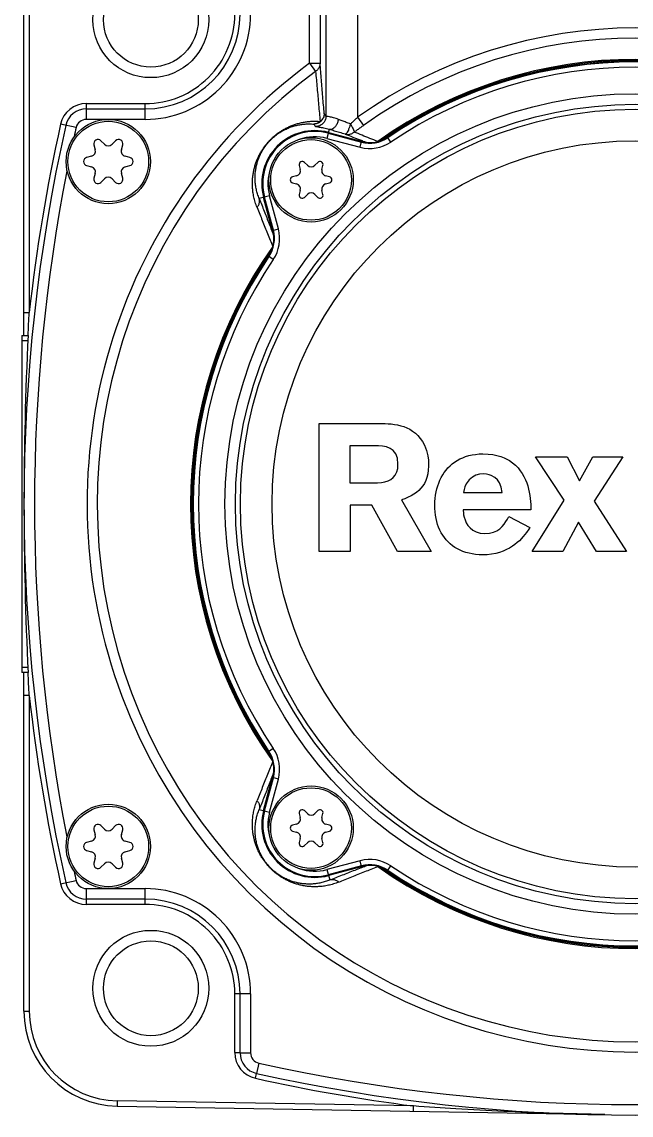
# Model space of a CAD drawing. Header units: millimetres. Extents: x -3388 to 4307, y 243 to 4457.
# Drawn here: x -3327.6 to -3269.8, y 1389.6 to 1493.3 of the extents above; entities that cross this region are included whole.
import ezdxf

# ---------------------------------------------------------------- set-up
doc = ezdxf.new("R2010")
doc.units = ezdxf.units.MM

msp = doc.modelspace()

# ---------------------------------------------------------------- linework, layer by layer
at = {"color": 9, "linetype": 'Continuous'}
for p, q in [((-3295.74839, 1505.58869), (-3295.74839, 1484.29165)), ((-3298.74737, 1484.40998), (-3298.74737, 1505.18869)), ((-3300.31276, 1489.41998), (-3300.31276, 1501.64971)), ((-3299.31311, 1501.64971), (-3299.31311, 1489.41974)), ((-3326.90407, 1495.73201), (-3326.90407, 1465.75459)), ((-3300.31276, 1489.41998), (-3299.73875, 1488.64312)), ((-3300.31276, 1489.41998), (-3299.31311, 1489.41998)), ((-3321.49131, 1485.58869), (-3321.49131, 1484.08869)), ((-3321.49104, 1485.58869), (-3315.90408, 1485.58869)), ((-3315.90407, 1484.08869), (-3315.90407, 1485.58869)), ((-3315.90411, 1484.08869), (-3321.49131, 1484.08869)), ((-3295.74839, 1484.29165), (-3295.18515, 1483.50694)), ((-3322.46731, 1483.30648), (-3323.9313, 1483.63317)), ((-3298.43552, 1483.12265), (-3298.65858, 1482.2902)), ((-3298.52921, 1482.77299), (-3295.38273, 1481.9299)), ((-3298.50684, 1482.85647), (-3294.95218, 1481.904)), ((-3298.65857, 1482.2902), (-3295.51213, 1481.44711)), ((-3295.51209, 1481.4471), (-3295.36908, 1481.98082)), ((-3293.84546, 1481.98841), (-3293.83782, 1481.97765)), ((-3292.60409, 1481.93471), (-3292.91339, 1482.3926)), ((-3304.10558, 1476.8432), (-3305.08517, 1476.58072)), ((-3303.71937, 1473.1368), (-3304.67185, 1476.69147)), ((-3303.74528, 1473.56735), (-3304.58837, 1476.71383)), ((-3303.26249, 1473.69675), (-3304.10557, 1476.84319)), ((-3303.79619, 1473.5537), (-3303.26248, 1473.69671)), ((-3303.79303, 1472.02244), (-3303.80378, 1472.03008)), ((-3303.75011, 1470.78873), (-3304.20798, 1471.09801)), ((-3327.40407, 1465.75459), (-3326.90407, 1465.75459)), ((-3327.03973, 1463.08869), (-3327.60407, 1463.08869)), ((-3327.60407, 1432.08869), (-3327.03843, 1432.08869)), ((-3326.90407, 1429.42279), (-3327.40407, 1429.42279)), ((-3326.90407, 1429.42279), (-3326.90407, 1399.44538)), ((-3303.75008, 1424.38867), (-3304.20798, 1424.07937)), ((-3303.80378, 1423.1473), (-3303.79303, 1423.15495)), ((-3304.67185, 1418.48592), (-3303.71937, 1422.04059)), ((-3304.58837, 1418.46355), (-3303.74528, 1421.61004)), ((-3304.10557, 1418.33419), (-3303.26249, 1421.48063)), ((-3303.26248, 1421.48067), (-3303.79619, 1421.62368)), ((-3305.08519, 1418.59667), (-3304.10558, 1418.33419)), ((-3295.51213, 1413.73027), (-3298.65857, 1412.88719)), ((-3295.38273, 1413.24749), (-3298.52921, 1412.40439)), ((-3294.95218, 1413.27339), (-3298.50684, 1412.32092)), ((-3295.36908, 1413.19657), (-3295.51209, 1413.73029)), ((-3293.83782, 1413.19974), (-3293.84546, 1413.18898)), ((-3292.91339, 1412.78479), (-3292.60411, 1413.24265)), ((-3298.65858, 1412.88719), (-3298.3961, 1411.9076)), ((-3323.93126, 1411.54422), (-3322.46731, 1411.8709)), ((-3321.49131, 1411.08869), (-3321.49131, 1409.58869)), ((-3321.49131, 1411.08869), (-3315.90411, 1411.08869)), ((-3315.90407, 1409.58869), (-3315.90407, 1411.08869)), ((-3315.90408, 1409.58869), (-3321.49104, 1409.58869)), ((-3305.90407, 1401.08869), (-3307.40407, 1401.08869)), ((-3307.40407, 1395.52686), (-3307.40407, 1401.08869)), ((-3305.90407, 1401.08865), (-3305.90407, 1395.50146)), ((-3327.40407, 1399.44536), (-3326.90407, 1399.44536)), ((-3307.40407, 1395.52659), (-3306.90407, 1395.52659)), ((-3306.90407, 1395.50145), (-3305.90407, 1395.50145)), ((-3305.12186, 1394.52546), (-3305.33965, 1393.54946)), ((-3305.44855, 1393.0866), (-3305.34492, 1393.55102)), ((-3318.55242, 1390.94666), (-3318.56114, 1390.44673)), ((-3290.43813, 1390.45592), (-3318.5524, 1390.94666)), ((-3290.44685, 1389.956), (-3290.43813, 1390.45592))]:
    msp.add_line(p, q, dxfattribs=at)
at = {"color": 7, "linetype": 'Continuous'}
for p, q in [((-3327.40407, 1463.58869), (-3327.40407, 1495.73202)), ((-3321.49131, 1485.08869), (-3315.90407, 1485.08869)), ((-3298.74737, 1484.40998), (-3298.92125, 1484.64124)), ((-3298.51557, 1482.82391), (-3295.36908, 1481.98082)), ((-3320.7677, 1481.67783), (-3320.64294, 1481.2122)), ((-3319.75762, 1481.72333), (-3320.09849, 1482.0642)), ((-3318.70965, 1482.0642), (-3319.05052, 1481.72333)), ((-3318.16521, 1481.2122), (-3318.04044, 1481.67783)), ((-3320.99649, 1480.59983), (-3321.46212, 1480.47506)), ((-3317.34602, 1480.47506), (-3317.81165, 1480.59983)), ((-3321.46212, 1479.70232), (-3320.99649, 1479.57756)), ((-3317.81165, 1479.57756), (-3317.34602, 1479.70232)), ((-3301.2859, 1479.72152), (-3301.18533, 1479.3462)), ((-3300.51677, 1479.7322), (-3300.79152, 1480.00695)), ((-3299.53492, 1480.00695), (-3299.80966, 1479.7322)), ((-3299.1411, 1479.3462), (-3299.04053, 1479.72152)), ((-3320.64294, 1478.96518), (-3320.7677, 1478.49956)), ((-3318.04044, 1478.49956), (-3318.16521, 1478.96518)), ((-3301.53889, 1478.73383), (-3301.9142, 1478.63327)), ((-3298.41223, 1478.63327), (-3298.78755, 1478.73383)), ((-3320.09849, 1478.11319), (-3319.75762, 1478.45405)), ((-3319.05052, 1478.45405), (-3318.70965, 1478.11319)), ((-3301.9142, 1478.06241), (-3301.53889, 1477.96184)), ((-3298.78755, 1477.96184), (-3298.41223, 1478.06241)), ((-3303.79619, 1473.5537), (-3304.63929, 1476.70019)), ((-3301.18533, 1477.34947), (-3301.2859, 1476.97416)), ((-3300.79152, 1476.68873), (-3300.51677, 1476.96347)), ((-3299.80966, 1476.96347), (-3299.53492, 1476.68873)), ((-3299.04053, 1476.97416), (-3299.1411, 1477.34947)), ((-3327.60407, 1463.58869), (-3327.60407, 1431.58869)), ((-3327.60407, 1463.58869), (-3327.01593, 1463.58869)), ((-3299.40407, 1443.08869), (-3299.40407, 1455.23639)), ((-3299.40407, 1455.23639), (-3293.94087, 1455.23628)), ((-3293.94087, 1455.23628), (-3293.683, 1455.23527)), ((-3293.683, 1455.23527), (-3293.41287, 1455.23361)), ((-3293.41287, 1455.23361), (-3293.13271, 1455.22463)), ((-3293.13271, 1455.22463), (-3292.84477, 1455.20882)), ((-3292.84477, 1455.20882), (-3292.55126, 1455.18289)), ((-3292.55126, 1455.18289), (-3292.25446, 1455.14436)), ((-3292.25446, 1455.14436), (-3291.95659, 1455.09072)), ((-3291.95659, 1455.09072), (-3291.65988, 1455.01947)), ((-3291.65988, 1455.01947), (-3291.36658, 1454.92812)), ((-3291.36658, 1454.92812), (-3291.07893, 1454.81416)), ((-3291.07893, 1454.81416), (-3290.79915, 1454.6751)), ((-3290.79915, 1454.6751), (-3290.52952, 1454.50843)), ((-3290.52952, 1454.50843), (-3290.27224, 1454.31168)), ((-3290.27224, 1454.31168), (-3290.02955, 1454.08231)), ((-3290.02955, 1454.08231), (-3289.80372, 1453.81785)), ((-3289.80372, 1453.81785), (-3289.59696, 1453.5158)), ((-3296.48603, 1453.1209), (-3296.48603, 1449.60085)), ((-3293.78089, 1453.1209), (-3296.48603, 1453.1209)), ((-3293.39379, 1453.08758), (-3293.78089, 1453.1209)), ((-3293.01797, 1453.01613), (-3293.39379, 1453.08758)), ((-3292.65646, 1452.87044), (-3293.01797, 1453.01613)), ((-3292.36842, 1452.65859), (-3292.65646, 1452.87044)), ((-3292.13415, 1452.35075), (-3292.36842, 1452.65859)), ((-3289.59696, 1453.5158), (-3289.41153, 1453.17365)), ((-3289.41153, 1453.17365), (-3289.21148, 1452.65684)), ((-3289.21148, 1452.65684), (-3289.09105, 1452.17092)), ((-3291.9767, 1451.92976), (-3292.13415, 1452.35075)), ((-3291.9191, 1451.37846), (-3291.9767, 1451.92976)), ((-3289.09105, 1452.17092), (-3289.03135, 1451.74333)), ((-3289.03135, 1451.74333), (-3289.01344, 1451.40151)), ((-3286.76785, 1451.39875), (-3286.54292, 1451.56831)), ((-3286.54292, 1451.56831), (-3286.30352, 1451.72294)), ((-3286.30352, 1451.72294), (-3286.04964, 1451.86199)), ((-3286.04964, 1451.86199), (-3285.78123, 1451.98484)), ((-3285.78123, 1451.98484), (-3285.49828, 1452.09085)), ((-3285.49828, 1452.09085), (-3285.20077, 1452.17938)), ((-3285.20077, 1452.17938), (-3284.88867, 1452.24981)), ((-3284.88867, 1452.24981), (-3284.56193, 1452.30149)), ((-3284.56193, 1452.30149), (-3284.22055, 1452.33379)), ((-3284.22055, 1452.33379), (-3283.8645, 1452.34609)), ((-3283.8645, 1452.34609), (-3283.37235, 1452.33249)), ((-3283.37235, 1452.33249), (-3282.92712, 1452.28158)), ((-3282.92712, 1452.28158), (-3282.52733, 1452.20025)), ((-3282.52733, 1452.20025), (-3282.17146, 1452.09543)), ((-3282.17146, 1452.09543), (-3281.85801, 1451.97404)), ((-3281.85801, 1451.97404), (-3281.58551, 1451.84297)), ((-3281.58551, 1451.84297), (-3281.35244, 1451.70916)), ((-3281.35244, 1451.70916), (-3281.04475, 1451.49308)), ((-3278.87256, 1452.07079), (-3275.87878, 1452.07079)), ((-3276.15399, 1447.95848), (-3278.87256, 1452.07079)), ((-3275.87878, 1452.07079), (-3274.69152, 1449.78225)), ((-3274.69152, 1449.78225), (-3273.41808, 1452.07079)), ((-3273.41808, 1452.07079), (-3270.57911, 1452.07079)), ((-3270.57911, 1452.07079), (-3273.29772, 1447.87255)), ((-3292.17699, 1450.33954), (-3292.03691, 1450.62579)), ((-3292.03691, 1450.62579), (-3291.94935, 1450.97061)), ((-3291.94935, 1450.97061), (-3291.9191, 1451.37846)), ((-3289.04495, 1450.78874), (-3289.09844, 1450.43613)), ((-3289.01843, 1451.17287), (-3289.04495, 1450.78874)), ((-3289.01344, 1451.40151), (-3289.01843, 1451.17287)), ((-3287.67651, 1450.34906), (-3287.52349, 1450.58381)), ((-3287.52349, 1450.58381), (-3287.35615, 1450.80678)), ((-3287.35615, 1450.80678), (-3287.17444, 1451.01735)), ((-3287.17444, 1451.01735), (-3286.97836, 1451.21488)), ((-3286.97836, 1451.21488), (-3286.76785, 1451.39875)), ((-3281.04475, 1451.49308), (-3280.77013, 1451.25911)), ((-3280.77013, 1451.25911), (-3280.52666, 1451.00938)), ((-3280.52666, 1451.00938), (-3280.31239, 1450.746)), ((-3280.31239, 1450.746), (-3280.12539, 1450.47111)), ((-3296.48603, 1449.60085), (-3293.85192, 1449.60085)), ((-3293.85192, 1449.60085), (-3293.49739, 1449.62982)), ((-3293.49739, 1449.62982), (-3293.16662, 1449.69049)), ((-3293.16662, 1449.69049), (-3292.86439, 1449.78731)), ((-3292.86439, 1449.78731), (-3292.59553, 1449.92477)), ((-3292.59553, 1449.92477), (-3292.36479, 1450.10735)), ((-3292.36479, 1450.10735), (-3292.17699, 1450.33954)), ((-3289.41376, 1449.54839), (-3289.56811, 1449.3028)), ((-3289.28356, 1449.81787), (-3289.41376, 1449.54839)), ((-3289.17822, 1450.11315), (-3289.28356, 1449.81787)), ((-3289.09844, 1450.43613), (-3289.17822, 1450.11315)), ((-3288.1458, 1449.30513), (-3288.04985, 1449.58059)), ((-3288.04985, 1449.58059), (-3287.93966, 1449.84683)), ((-3287.93966, 1449.84683), (-3287.81523, 1450.10319)), ((-3287.81523, 1450.10319), (-3287.67651, 1450.34906)), ((-3285.44753, 1449.48978), (-3285.57187, 1449.22648)), ((-3285.17524, 1449.86752), (-3285.44753, 1449.48978)), ((-3284.8633, 1450.14117), (-3285.17524, 1449.86752)), ((-3284.52579, 1450.32229), (-3284.8633, 1450.14117)), ((-3284.17677, 1450.42248), (-3284.52579, 1450.32229)), ((-3283.83032, 1450.4533), (-3284.17677, 1450.42248)), ((-3283.51163, 1450.42849), (-3283.83032, 1450.4533)), ((-3283.25416, 1450.3693), (-3283.51163, 1450.42849)), ((-3283.07315, 1450.2986), (-3283.25416, 1450.3693)), ((-3282.74113, 1450.11718), (-3283.07315, 1450.2986)), ((-3282.4818, 1449.88783), (-3282.74113, 1450.11718)), ((-3282.28524, 1449.58744), (-3282.4818, 1449.88783)), ((-3282.14154, 1449.19288), (-3282.28524, 1449.58744)), ((-3280.12539, 1450.47111), (-3279.96372, 1450.18682)), ((-3279.96372, 1450.18682), (-3279.82546, 1449.89526)), ((-3279.82546, 1449.89526), (-3279.70867, 1449.59854)), ((-3279.70867, 1449.59854), (-3279.61142, 1449.2988)), ((-3290.41294, 1448.52125), (-3290.67747, 1448.3665)), ((-3290.16904, 1448.69033), (-3290.41294, 1448.52125)), ((-3289.94646, 1448.87569), (-3290.16904, 1448.69033)), ((-3289.74591, 1449.07921), (-3289.94646, 1448.87569)), ((-3289.56811, 1449.3028), (-3289.74591, 1449.07921)), ((-3288.34859, 1448.4297), (-3288.29515, 1448.72905)), ((-3288.29515, 1448.72905), (-3288.22756, 1449.02107)), ((-3288.22756, 1449.02107), (-3288.1458, 1449.30513)), ((-3285.65023, 1448.95565), (-3285.70558, 1448.681)), ((-3285.70558, 1448.681), (-3282.04077, 1448.681)), ((-3285.57187, 1449.22648), (-3285.65023, 1448.95565)), ((-3282.04077, 1448.681), (-3282.14154, 1449.19288)), ((-3279.61142, 1449.2988), (-3279.53177, 1448.99815)), ((-3279.53177, 1448.99815), (-3279.46779, 1448.69871)), ((-3279.46779, 1448.69871), (-3279.41755, 1448.40261)), ((-3296.46838, 1447.48554), (-3296.46838, 1443.08869)), ((-3294.41459, 1447.48554), (-3296.46838, 1447.48554)), ((-3291.95423, 1443.08869), (-3294.41459, 1447.48554)), ((-3291.26555, 1448.09246), (-3291.58769, 1447.96933)), ((-3291.58769, 1447.96933), (-3288.76668, 1443.08869)), ((-3290.9619, 1448.22421), (-3291.26555, 1448.09246)), ((-3290.67747, 1448.3665), (-3290.9619, 1448.22421)), ((-3288.42431, 1447.49404), (-3288.41315, 1447.81156)), ((-3288.4203, 1447.16364), (-3288.42431, 1447.49404)), ((-3288.41315, 1447.81156), (-3288.38792, 1448.12366)), ((-3288.38792, 1448.12366), (-3288.34859, 1448.4297)), ((-3279.41755, 1448.40261), (-3279.37911, 1448.11198)), ((-3279.37911, 1448.11198), (-3279.35054, 1447.82892)), ((-3279.35054, 1447.82892), (-3279.3299, 1447.55558)), ((-3279.3299, 1447.55558), (-3279.31527, 1447.29406)), ((-3279.19949, 1443.0893), (-3276.15399, 1447.95848)), ((-3273.29772, 1447.87255), (-3270.25219, 1443.0893)), ((-3288.40012, 1446.84176), (-3288.4203, 1447.16364)), ((-3288.36394, 1446.52883), (-3288.40012, 1446.84176)), ((-3288.31194, 1446.22525), (-3288.36394, 1446.52883)), ((-3279.3047, 1447.04648), (-3285.72289, 1447.04648)), ((-3285.72289, 1447.04648), (-3285.72289, 1446.92603)), ((-3285.72289, 1446.92603), (-3285.71553, 1446.77164)), ((-3285.71553, 1446.77164), (-3285.68964, 1446.57047)), ((-3285.68964, 1446.57047), (-3285.63948, 1446.33548)), ((-3281.53002, 1446.15672), (-3281.40396, 1446.39289)), ((-3281.40396, 1446.39289), (-3279.40821, 1445.36029)), ((-3279.31527, 1447.29406), (-3279.3047, 1447.04648)), ((-3288.2443, 1445.93146), (-3288.31194, 1446.22525)), ((-3288.1612, 1445.64789), (-3288.2443, 1445.93146)), ((-3288.06281, 1445.37493), (-3288.1612, 1445.64789)), ((-3287.94931, 1445.11304), (-3288.06281, 1445.37493)), ((-3285.63948, 1446.33548), (-3285.55929, 1446.07962)), ((-3285.55929, 1446.07962), (-3285.44335, 1445.81584)), ((-3285.44335, 1445.81584), (-3285.2859, 1445.55712)), ((-3285.2859, 1445.55712), (-3285.08122, 1445.31638)), ((-3282.25939, 1445.23324), (-3282.02969, 1445.44223)), ((-3282.02969, 1445.44223), (-3281.83608, 1445.67204)), ((-3281.83608, 1445.67204), (-3281.6718, 1445.91332)), ((-3281.6718, 1445.91332), (-3281.53002, 1446.15672)), ((-3279.40821, 1445.36029), (-3279.51571, 1445.20283)), ((-3274.77751, 1445.87656), (-3276.2745, 1443.0893)), ((-3273.07412, 1443.0893), (-3274.77751, 1445.87656)), ((-3287.82089, 1444.86263), (-3287.94931, 1445.11304)), ((-3287.67772, 1444.62412), (-3287.82089, 1444.86263)), ((-3287.51999, 1444.39793), (-3287.67772, 1444.62412)), ((-3287.34785, 1444.18448), (-3287.51999, 1444.39793)), ((-3285.08122, 1445.31638), (-3284.82355, 1445.10658)), ((-3284.82355, 1445.10658), (-3284.50718, 1444.9407)), ((-3284.50718, 1444.9407), (-3284.12633, 1444.83166)), ((-3284.12633, 1444.83166), (-3283.67529, 1444.79244)), ((-3283.67529, 1444.79244), (-3283.23316, 1444.82467)), ((-3283.23316, 1444.82467), (-3282.85433, 1444.9151)), ((-3282.85433, 1444.9151), (-3282.53201, 1445.05441)), ((-3282.53201, 1445.05441), (-3282.25939, 1445.23324)), ((-3280.04692, 1444.49412), (-3280.40592, 1444.10435)), ((-3279.73939, 1444.88719), (-3280.04692, 1444.49412)), ((-3279.51571, 1445.20283), (-3279.73939, 1444.88719)), ((-3287.16151, 1443.98421), (-3287.34785, 1444.18448)), ((-3286.96113, 1443.79752), (-3287.16151, 1443.98421)), ((-3286.7469, 1443.62485), (-3286.96113, 1443.79752)), ((-3286.519, 1443.46662), (-3286.7469, 1443.62485)), ((-3286.27759, 1443.32326), (-3286.519, 1443.46662)), ((-3286.02286, 1443.19517), (-3286.27759, 1443.32326)), ((-3281.62721, 1443.25917), (-3281.94397, 1443.12084)), ((-3281.33442, 1443.41208), (-3281.62721, 1443.25917)), ((-3281.06574, 1443.57631), (-3281.33442, 1443.41208)), ((-3280.82133, 1443.74861), (-3281.06574, 1443.57631)), ((-3280.60134, 1443.92571), (-3280.82133, 1443.74861)), ((-3280.40592, 1444.10435), (-3280.60134, 1443.92571)), ((-3296.46838, 1443.08869), (-3299.40407, 1443.08869)), ((-3288.76668, 1443.08869), (-3291.95423, 1443.08869)), ((-3285.755, 1443.08279), (-3286.02286, 1443.19517)), ((-3285.47417, 1442.98654), (-3285.755, 1443.08279)), ((-3285.18056, 1442.90683), (-3285.47417, 1442.98654)), ((-3284.87434, 1442.84411), (-3285.18056, 1442.90683)), ((-3284.55569, 1442.79878), (-3284.87434, 1442.84411)), ((-3284.2248, 1442.77128), (-3284.55569, 1442.79878)), ((-3283.88185, 1442.76202), (-3284.2248, 1442.77128)), ((-3283.44756, 1442.77854), (-3283.88185, 1442.76202)), ((-3283.03648, 1442.82595), (-3283.44756, 1442.77854)), ((-3282.64876, 1442.90098), (-3283.03648, 1442.82595)), ((-3282.28454, 1443.00036), (-3282.64876, 1442.90098)), ((-3281.94397, 1443.12084), (-3282.28454, 1443.00036)), ((-3276.2745, 1443.0893), (-3279.19949, 1443.0893)), ((-3270.25219, 1443.0893), (-3273.07412, 1443.0893)), ((-3327.01414, 1431.58869), (-3327.60407, 1431.58869)), ((-3327.40407, 1399.44536), (-3327.40407, 1431.58869)), ((-3304.63929, 1418.4772), (-3303.79619, 1421.62368)), ((-3300.51677, 1418.21391), (-3300.79152, 1418.48866)), ((-3299.53492, 1418.48866), (-3299.80966, 1418.21391)), ((-3301.2859, 1418.20323), (-3301.18533, 1417.82791)), ((-3299.1411, 1417.82791), (-3299.04053, 1418.20323)), ((-3320.7677, 1416.67783), (-3320.64294, 1416.2122)), ((-3319.75762, 1416.72333), (-3320.09849, 1417.0642)), ((-3318.70965, 1417.0642), (-3319.05052, 1416.72333)), ((-3318.16521, 1416.2122), (-3318.04044, 1416.67783)), ((-3301.53889, 1417.21554), (-3301.9142, 1417.11498)), ((-3301.9142, 1416.54412), (-3301.53889, 1416.44355)), ((-3298.41223, 1417.11498), (-3298.78755, 1417.21554)), ((-3298.78755, 1416.44355), (-3298.41223, 1416.54412)), ((-3320.99649, 1415.59983), (-3321.46212, 1415.47506)), ((-3317.34602, 1415.47506), (-3317.81165, 1415.59983)), ((-3301.18533, 1415.83118), (-3301.2859, 1415.45587)), ((-3300.79152, 1415.17044), (-3300.51677, 1415.44518)), ((-3299.80966, 1415.44518), (-3299.53492, 1415.17044)), ((-3299.04053, 1415.45587), (-3299.1411, 1415.83118)), ((-3321.46212, 1414.70232), (-3320.99649, 1414.57756)), ((-3317.81165, 1414.57756), (-3317.34602, 1414.70232)), ((-3320.64294, 1413.96518), (-3320.7677, 1413.49956)), ((-3320.09849, 1413.11319), (-3319.75762, 1413.45405)), ((-3319.05052, 1413.45405), (-3318.70965, 1413.11319)), ((-3318.04044, 1413.49956), (-3318.16521, 1413.96518)), ((-3295.36908, 1413.19657), (-3298.51557, 1412.35347)), ((-3315.90407, 1410.08869), (-3321.49131, 1410.08869)), ((-3306.90407, 1395.50145), (-3306.90407, 1401.08869)), ((-3318.56114, 1390.44673), (-3272.28372, 1389.63896))]:
    msp.add_line(p, q, dxfattribs=at)
at = {"color": 9, "linetype": 'Continuous'}
for centre, radius in [((-3315.36601, 1493.55063), 5.49999), ((-3269.40407, 1447.58869), 38.93251), ((-3269.40407, 1447.58869), 37.93495), ((-3269.40407, 1447.58869), 37.46092), ((-3269.40407, 1447.58869), 34.46822), ((-3315.36601, 1401.62675), 5.49999)]:
    msp.add_circle(centre, radius, dxfattribs=at)
at = {"color": 7, "linetype": 'Continuous'}
for centre, radius in [((-3315.36601, 1493.55063), 4.5), ((-3319.40407, 1480.08869), 4), ((-3319.40407, 1480.08869), 3.82502), ((-3300.16322, 1478.34784), 4), ((-3300.16322, 1478.34784), 3.82502), ((-3300.16322, 1416.82955), 4), ((-3300.16322, 1416.82955), 3.82502), ((-3319.40407, 1415.08869), 4), ((-3319.40407, 1415.08869), 3.82502), ((-3315.36601, 1401.62675), 4.5)]:
    msp.add_circle(centre, radius, dxfattribs=at)
at = {"color": 9, "linetype": 'Continuous'}
for centre, radius, start, end in [((-3315.90407, 1494.08869), 10, 269.9997715, 0.0002285), ((-3315.90407, 1494.08869), 8.5, 269.9999707, 0.0000293), ((-3269.40407, 1447.58869), 45.17887, 54.3303048, 125.6696952), ((-3269.40407, 1447.58869), 44.21294, 54.3302972, 125.6697028), ((-3269.40407, 1447.58869), 52.01157, 126.4602999, 53.5397001), ((-3269.40407, 1447.58869), 42.1986, 54.6057372, 125.3942196), ((-3269.40407, 1447.58869), 41.94729, 55.9617886, 124.0382114), ((-3269.40407, 1447.58869), 41.44743, 55.9617886, 124.0382114), ((-3269.40407, 1447.58869), 51.04565, 126.4601986, 53.5398645), ((-3321.49131, 1483.08869), 2.49996, 89.9937658, 167.4261531), ((-3321.49131, 1483.08869), 1, 89.9998128, 167.4209352), ((-3162.40407, 1447.58869), 165.5, 167.4207381, 173.6983025), ((-3162.40407, 1447.58869), 164, 167.4206567, 167.7304372), ((-3299.80966, 1477.99428), 5.0337, 75, 195), ((-3299.80966, 1477.99428), 4.94729, 75, 195), ((-3299.80966, 1477.99428), 4.44746, 74.9999212, 109.4086207), ((-3294.59263, 1484.87859), 3.55254, 254.9993544, 304.0382114), ((-3294.59263, 1484.87859), 3.05271, 255, 304.0382114), ((-3162.40407, 1447.58869), 164, 168.8963106, 191.1030785), ((-3299.80966, 1477.99428), 4.44746, 160.5890018, 195.0000788), ((-3306.69397, 1472.77725), 3.05271, 325.9617886, 15), ((-3306.69397, 1472.77725), 3.55254, 325.9617886, 15.0006479), ((-3269.40407, 1447.58869), 42.1986, 144.6056234, 215.3941898), ((-3269.40407, 1447.58869), 41.94729, 145.9617886, 214.0382114), ((-3269.40407, 1447.58869), 41.44743, 145.9617886, 214.0382114), ((-3162.40407, 1447.58869), 165.5, 186.3016975, 192.5792623), ((-3306.69397, 1422.40014), 3.05271, 345, 34.0382114), ((-3306.69397, 1422.40014), 3.55254, 344.9993544, 34.0382114), ((-3299.80966, 1417.1831), 5.0337, 165, 285), ((-3299.80966, 1417.1831), 4.94729, 165, 285), ((-3299.80966, 1417.1831), 4.44746, 164.9999212, 199.4016791), ((-3294.59263, 1410.29879), 3.55254, 55.9617886, 105.0006479), ((-3294.59263, 1410.29879), 3.05271, 55.9617886, 105), ((-3269.40407, 1447.58869), 42.1986, 234.6056248, 305.3941883), ((-3269.40407, 1447.58869), 41.44745, 235.9617886, 304.0382114), ((-3162.40407, 1447.58869), 164, 192.2695315, 192.5793433), ((-3299.80966, 1417.1831), 4.44746, 250.5830518, 285.0000788), ((-3269.40407, 1447.58869), 41.94729, 235.9617886, 304.0382114), ((-3321.49131, 1412.08869), 2.49996, 192.5738688, 270.0062104), ((-3321.49131, 1412.08869), 1, 192.5790648, 270.0001872), ((-3315.90407, 1401.08869), 10, 359.9997715, 90.0002285), ((-3315.90407, 1401.08869), 8.5, 359.999971, 90.0000289), ((-3318.40407, 1399.44536), 8.5, 179.9998816, 269.0001184), ((-3304.90407, 1395.52659), 2.49996, 179.9937902, 257.4262368), ((-3304.90407, 1395.50145), 1, 179.9998128, 257.4209352), ((-3269.40407, 1554.58869), 164, 257.4206567, 282.5793433), ((-3269.40407, 1554.61383), 165.5, 257.4207393, 262.6983025)]:
    msp.add_arc(centre, radius, start, end, dxfattribs=at)
at = {"color": 7, "linetype": 'Continuous'}
for centre, radius, start, end in [((-3315.90407, 1494.08869), 9, 270, 0), ((-3269.40407, 1447.58869), 42.0987, 55.0209177, 124.979084), ((-3269.40407, 1447.58869), 42, 55.9617886, 124.0382114), ((-3321.49131, 1483.08869), 2, 90, 167.420655), ((-3162.40407, 1447.58869), 165, 167.420655, 192.579345), ((-3299.80966, 1477.99428), 5, 75, 195), ((-3320.38133, 1481.78136), 0.4, 45, 195), ((-3319.40407, 1482.07689), 0.5, 225, 315), ((-3318.42681, 1481.78136), 0.4, 345, 135), ((-3294.59263, 1484.87859), 3, 255, 304.0382114), ((-3321.1259, 1481.08279), 0.5, 285, 15), ((-3317.68224, 1481.08279), 0.5, 165, 255), ((-3321.35859, 1480.08869), 0.4, 105, 255), ((-3321.1259, 1479.09459), 0.5, 345, 75), ((-3317.68224, 1479.09459), 0.5, 105, 195), ((-3317.44955, 1480.08869), 0.4, 285, 75), ((-3301.00047, 1479.798), 0.2955, 45, 195), ((-3300.16322, 1480.08575), 0.5, 225, 315), ((-3299.32597, 1479.798), 0.2955, 345, 135), ((-3319.40407, 1478.1005), 0.5, 45, 135), ((-3301.83772, 1478.34784), 0.2955, 105, 255), ((-3301.6683, 1479.2168), 0.5, 285, 15), ((-3298.65814, 1479.2168), 0.5, 165, 255), ((-3298.48872, 1478.34784), 0.2955, 285, 75), ((-3320.38133, 1478.39603), 0.4, 165, 315), ((-3318.42681, 1478.39603), 0.4, 225, 15), ((-3301.6683, 1477.47888), 0.5, 345, 75), ((-3298.65814, 1477.47888), 0.5, 105, 195), ((-3301.00047, 1476.89768), 0.2955, 165, 315), ((-3300.16322, 1476.60992), 0.5, 45, 135), ((-3299.32597, 1476.89768), 0.2955, 225, 15), ((-3306.69397, 1472.77725), 3, 325.9617886, 15), ((-3269.40407, 1447.58869), 42.0987, 145.0209214, 214.9790803), ((-3269.40407, 1447.58869), 42, 145.9617886, 214.0382114), ((-2997.66132, 1447.60573), 329.74222, 177.2217188, 179.9979795), ((-2997.66132, 1447.60573), 329.74222, 180.0079656, 182.7842058), ((-3306.69397, 1422.40014), 3, 345, 34.0382114), ((-3299.80966, 1417.1831), 5, 165, 285), ((-3301.00047, 1418.27971), 0.2955, 45, 195), ((-3299.32597, 1418.27971), 0.2955, 345, 135), ((-3301.6683, 1417.69851), 0.5, 285, 15), ((-3300.16322, 1418.56746), 0.5, 225, 315), ((-3298.65814, 1417.69851), 0.5, 165, 255), ((-3320.38133, 1416.78136), 0.4, 45, 195), ((-3319.40407, 1417.07689), 0.5, 225, 315), ((-3318.42681, 1416.78136), 0.4, 345, 135), ((-3301.83772, 1416.82955), 0.2955, 105, 255), ((-3301.6683, 1415.96059), 0.5, 345, 75), ((-3298.65814, 1415.96059), 0.5, 105, 195), ((-3298.48872, 1416.82955), 0.2955, 285, 75), ((-3321.35859, 1415.08869), 0.4, 105, 255), ((-3321.1259, 1416.08279), 0.5, 285, 15), ((-3317.68224, 1416.08279), 0.5, 165, 255), ((-3317.44955, 1415.08869), 0.4, 285, 75), ((-3301.00047, 1415.37939), 0.2955, 165, 315), ((-3300.16322, 1415.09163), 0.5, 45, 135), ((-3299.32597, 1415.37939), 0.2955, 225, 15), ((-3321.1259, 1414.09459), 0.5, 345, 75), ((-3317.68224, 1414.09459), 0.5, 105, 195), ((-3320.38133, 1413.39603), 0.4, 165, 315), ((-3319.40407, 1413.1005), 0.5, 45, 135), ((-3318.42681, 1413.39603), 0.4, 225, 15), ((-3294.59263, 1410.29879), 3, 55.9617886, 105), ((-3269.40407, 1447.58869), 42.0987, 235.0209214, 304.9790803), ((-3269.40407, 1447.58869), 42, 235.9617886, 304.0382114), ((-3321.49131, 1412.08869), 2, 192.579345, 270), ((-3315.90407, 1401.08869), 9, 0, 90), ((-3318.40407, 1399.44536), 9, 180, 269), ((-3304.90407, 1395.50145), 2, 180, 257.420655), ((-3269.40407, 1554.58869), 165, 257.420655, 282.579345)]:
    msp.add_arc(centre, radius, start, end, dxfattribs=at)
at = {"color": 9, "linetype": 'Continuous'}
for points in [[(-3299.31311, 1489.41998), (-3299.36541, 1489.1224), (-3299.51218, 1488.85455), (-3299.73875, 1488.64312)], [(-3298.92125, 1484.64124), (-3299.05172, 1486.25208), (-3299.18234, 1487.84495), (-3299.31311, 1489.41974)], [(-3299.73867, 1488.64317), (-3299.59262, 1487.05084), (-3299.44903, 1485.46843), (-3299.30696, 1483.89552)], [(-3305.29037, 1475.72607), (-3305.46851, 1476.23003), (-3305.5959, 1476.72014), (-3305.67876, 1477.19478), (-3305.72236, 1477.6531), (-3305.73116, 1478.09458), (-3305.70896, 1478.51879), (-3305.65903, 1478.92568), (-3305.58404, 1479.3161), (-3305.48627, 1479.69013), (-3305.36773, 1480.04782), (-3305.23027, 1480.3891), (-3305.07568, 1480.71373), (-3304.90631, 1481.02049), (-3304.72584, 1481.30651), (-3304.5396, 1481.56801), (-3304.35072, 1481.80549), (-3304.15906, 1482.02302), (-3303.96096, 1482.22683), (-3303.75143, 1482.42263), (-3303.52456, 1482.61432), (-3303.27627, 1482.80315), (-3303.00552, 1482.98666), (-3302.71318, 1483.16155), (-3302.40183, 1483.32381), (-3302.07366, 1483.4705), (-3301.7285, 1483.59996), (-3301.36636, 1483.71031), (-3300.98771, 1483.79943), (-3300.59251, 1483.86517), (-3300.18069, 1483.90509), (-3299.75206, 1483.91636), (-3299.30696, 1483.89552)], [(-3299.30681, 1483.89562), (-3299.48506, 1483.76228), (-3299.68763, 1483.67596), (-3299.90418, 1483.64197)], [(-3298.92117, 1484.64122), (-3298.94406, 1484.42962), (-3299.00068, 1484.25163), (-3299.07796, 1484.10481), (-3299.16779, 1483.98478), (-3299.26542, 1483.88735), (-3299.37155, 1483.80685), (-3299.48511, 1483.74229), (-3299.60959, 1483.69192), (-3299.74828, 1483.65711), (-3299.90417, 1483.6421)], [(-3298.7473, 1484.40998), (-3298.79676, 1484.10047), (-3298.93371, 1483.82963), (-3299.15139, 1483.60792), (-3299.43484, 1483.46088), (-3299.75678, 1483.41065)], [(-3298.92123, 1484.64122), (-3298.96782, 1484.36159), (-3299.09941, 1484.10568), (-3299.30681, 1483.89562)], [(-3297.56974, 1484.08799), (-3298.02916, 1484.24043), (-3298.41304, 1484.32942), (-3298.65243, 1484.37614), (-3298.74737, 1484.40998)], [(-3297.56971, 1484.08799), (-3297.66531, 1483.76268), (-3297.81924, 1483.47547), (-3298.01387, 1483.25847), (-3298.22731, 1483.13607), (-3298.43552, 1483.12266)], [(-3296.43163, 1483.6555), (-3296.83581, 1483.80591), (-3297.21789, 1483.95112), (-3297.56974, 1484.08799)], [(-3295.74839, 1484.29165), (-3295.97944, 1484.07249), (-3296.20734, 1483.86027), (-3296.43163, 1483.6555)], [(-3305.08517, 1476.58072), (-3305.24209, 1477.01076), (-3305.35641, 1477.43762), (-3305.43173, 1477.86047), (-3305.47077, 1478.27843), (-3305.47556, 1478.69113), (-3305.44749, 1479.09881), (-3305.38707, 1479.50237), (-3305.29382, 1479.90292), (-3305.16608, 1480.30185), (-3305.00073, 1480.7007), (-3304.79275, 1481.10091), (-3304.53666, 1481.50071), (-3304.23624, 1481.88486), (-3303.90211, 1482.23728), (-3303.53416, 1482.55801), (-3303.13918, 1482.84108), (-3302.7377, 1483.07573), (-3302.33725, 1483.26437), (-3301.93783, 1483.41261), (-3301.53796, 1483.52463), (-3301.13583, 1483.60301), (-3300.72997, 1483.64886), (-3300.3197, 1483.66214), (-3299.90417, 1483.64197)], [(-3298.43552, 1483.12265), (-3298.94819, 1483.25361), (-3299.38516, 1483.33386), (-3299.64918, 1483.37696), (-3299.75678, 1483.41064)], [(-3296.91816, 1482.69017), (-3297.45455, 1482.8399), (-3297.96351, 1482.98496), (-3298.43552, 1483.12265)], [(-3296.43166, 1483.65538), (-3296.52242, 1483.35255), (-3296.62765, 1483.08005), (-3296.73525, 1482.86574), (-3296.83602, 1482.73133), (-3296.91822, 1482.69019)], [(-3296.91822, 1482.69019), (-3296.6275, 1482.66364), (-3296.33865, 1482.72977), (-3296.07718, 1482.8849)], [(-3296.91816, 1482.69017), (-3296.21551, 1482.41539), (-3295.50858, 1482.1395)], [(-3296.43166, 1483.65538), (-3296.28596, 1483.4132), (-3296.17256, 1483.1921), (-3296.10096, 1483.01087), (-3296.07718, 1482.8849)], [(-3295.18516, 1483.50693), (-3295.48531, 1483.29347), (-3295.7824, 1483.08628), (-3296.07723, 1482.88494)], [(-3293.84545, 1481.98841), (-3294.58669, 1482.28575), (-3295.33061, 1482.58453), (-3296.07723, 1482.88494)], [(-3295.50858, 1482.1395), (-3295.15351, 1482.00114)], [(-3295.15351, 1482.00114), (-3294.88689, 1481.89734)], [(-3293.84547, 1481.9884), (-3293.88278, 1481.96544)], [(-3305.29041, 1475.72602), (-3305.13054, 1475.986), (-3305.05926, 1476.27956), (-3305.08518, 1476.58075)], [(-3305.08517, 1476.58072), (-3304.61228, 1475.3754), (-3304.14316, 1474.1757), (-3303.91005, 1473.57818)], [(-3305.29037, 1475.72607), (-3304.79058, 1474.48625), (-3304.29527, 1473.25432), (-3303.80372, 1472.03017)], [(-3303.91005, 1473.57818), (-3303.88676, 1473.51843)], [(-3303.88676, 1473.51843), (-3303.71271, 1473.07153)], [(-3303.78086, 1472.0673), (-3303.80381, 1472.03004)], [(-3327.01593, 1463.58871), (-3326.90407, 1465.75459)], [(-3326.90407, 1429.42279), (-3327.01592, 1431.58861)], [(-3303.8038, 1423.14733), (-3304.29512, 1421.92313), (-3304.79043, 1420.6912), (-3305.29041, 1419.45137)], [(-3303.80376, 1423.14726), (-3303.78085, 1423.11006)], [(-3303.91008, 1421.59914), (-3304.14323, 1421.00144), (-3304.61235, 1419.80174), (-3305.08519, 1418.59667)], [(-3303.88677, 1421.65895), (-3303.91008, 1421.59914)], [(-3303.7127, 1422.10594), (-3303.88677, 1421.65895)], [(-3297.54144, 1411.70239), (-3298.03984, 1411.52596), (-3298.52458, 1411.39924), (-3298.99413, 1411.31617), (-3299.44755, 1411.27163), (-3299.88433, 1411.26123), (-3300.30405, 1411.28123), (-3300.7069, 1411.32844), (-3301.09361, 1411.40026), (-3301.46393, 1411.49434), (-3301.81805, 1411.60868), (-3302.15612, 1411.74149), (-3302.47789, 1411.89104), (-3302.7823, 1412.05516), (-3303.06669, 1412.23027), (-3303.32809, 1412.41198), (-3303.56703, 1412.59741), (-3303.78694, 1412.78667), (-3303.99205, 1412.98117), (-3304.18731, 1413.18517), (-3304.37795, 1413.40462), (-3304.56572, 1413.64424), (-3304.7502, 1413.90744), (-3304.92794, 1414.19374), (-3305.09411, 1414.49978), (-3305.24534, 1414.82292), (-3305.37962, 1415.16227), (-3305.49528, 1415.51792), (-3305.59043, 1415.88972), (-3305.66306, 1416.27757), (-3305.71094, 1416.68174), (-3305.73146, 1417.10296), (-3305.72139, 1417.54107), (-3305.677, 1417.99568), (-3305.59395, 1418.46627), (-3305.46709, 1418.95201), (-3305.29041, 1419.45137)], [(-3305.29038, 1419.45133), (-3305.13054, 1419.19139), (-3305.05926, 1418.89783), (-3305.08518, 1418.59667)], [(-3298.39609, 1411.90759), (-3298.81842, 1411.75311), (-3299.23754, 1411.63981), (-3299.65283, 1411.56419), (-3300.06339, 1411.52367), (-3300.46881, 1411.51626), (-3300.86931, 1411.54057), (-3301.26571, 1411.59604), (-3301.659, 1411.68299), (-3302.05045, 1411.80277), (-3302.44156, 1411.95811), (-3302.83394, 1412.1535), (-3303.22715, 1412.39453), (-3303.60981, 1412.68037), (-3303.96506, 1413.00154), (-3304.28977, 1413.35568), (-3304.58029, 1413.73926), (-3304.8258, 1414.13463), (-3305.02502, 1414.5297), (-3305.18335, 1414.92347), (-3305.30547, 1415.31747), (-3305.39419, 1415.71313), (-3305.45101, 1416.11175), (-3305.4763, 1416.51438), (-3305.46952, 1416.92187), (-3305.42934, 1417.3344), (-3305.35376, 1417.75162), (-3305.2402, 1418.1726), (-3305.08517, 1418.59667)], [(-3297.54144, 1411.70239), (-3296.30163, 1412.20218), (-3295.06969, 1412.6975), (-3293.84555, 1413.18904)], [(-3295.33381, 1413.10601), (-3294.88691, 1413.28005)], [(-3293.88268, 1413.21191), (-3293.84542, 1413.18895)], [(-3298.3961, 1411.9076), (-3297.19078, 1412.38048), (-3295.99108, 1412.8496), (-3295.39356, 1413.08272)], [(-3295.39356, 1413.08272), (-3295.33381, 1413.10601)], [(-3297.5414, 1411.70236), (-3297.80137, 1411.86222), (-3298.09494, 1411.9335), (-3298.39613, 1411.90758)], [(-3272.28372, 1389.63896), (-3277.57222, 1389.77379), (-3281.89052, 1389.94692), (-3286.42804, 1390.1897), (-3290.43813, 1390.45592)]]:
    msp.add_spline(points, degree=3, dxfattribs=at)
at = {"color": 7, "linetype": 'Continuous'}
msp.add_spline([(-3299.90417, 1483.6421), (-3299.85509, 1483.56494), (-3299.80596, 1483.4878), (-3299.75678, 1483.41065)], degree=3, dxfattribs=at)

doc.saveas('drawing.dxf')
